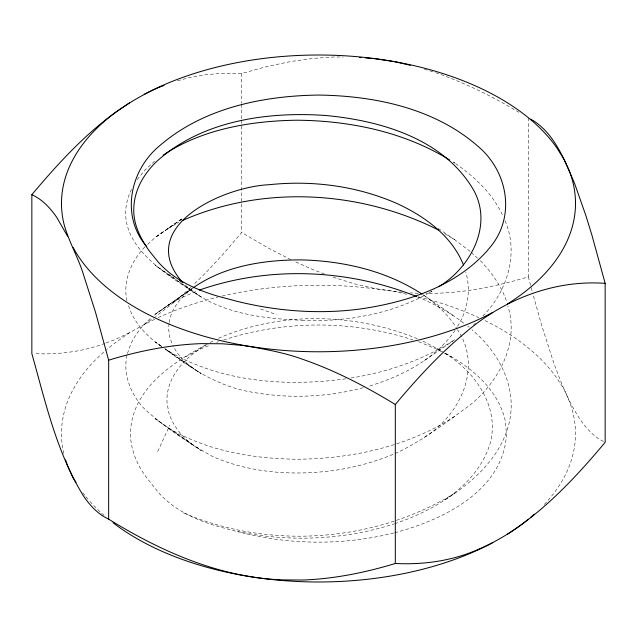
<?xml version="1.0" encoding="UTF-8"?>
<svg xmlns="http://www.w3.org/2000/svg" width="637" height="637" viewBox="0 0 637 637"><rect width="100%" height="100%" fill="white"/><g stroke="black" fill="none" stroke-linecap="round" stroke-linejoin="round"><path stroke-width="0.48" stroke-dasharray="3.19 2.39" d="M126.962 355.374C122.63 375.082 131.254 395.139 144.838 409.265C165.254 427.642 188.536 443.097 212.495 456.442C250.835 473.387 294.159 475.919 335.285 470.289C356.959 466.969 378.251 461.084 398.26 452.087C423.828 439.833 446.306 422.212 469.198 405.697C498.285 382.638 519.696 343.518 507.864 306.055M169.108 323.469L168.582 328.095L169.522 336.416L172.34 344.609M169.211 322.545C171.035 308.627 180.94 297.344 191.562 288.895L153.899 315.379M127.559 353.551C131.238 339.489 140.156 327.275 151.112 317.927M157.745 451.466L169.816 425.19M131.501 189.324C106.857 240.953 165.891 274.109 201.292 297.097C231.613 314.917 267.229 318.699 301.659 320.284M455.057 330.372C434.872 359.698 401.302 376.491 368.019 386.492M457.533 326.399C467.534 310.561 471.213 290.384 465.83 272.278M137.154 179.61L144.838 170.183L154.592 161.265M144.838 246.917C131.254 261.051 122.63 281.1 126.962 300.815M482.942 315.968C507.259 291.507 519.354 252.857 504.822 220.283M241.694 120.21L241.694 232.497L223.006 254.298L205.695 272.899L193.481 284.85M190.766 287.502L173.869 302.519L155.595 316.549M473.371 325.109L475.457 323.182M147.625 244.369L155.293 237.37L181.688 219.04M394.789 523.702C433.893 510.5 475.274 486.851 489.471 445.677C501.184 408.285 475.234 371.124 443.933 352.771M424.505 437.261C459.683 415.459 483.085 367.525 457.533 329.791M445.319 499.647C474.868 480.879 503.397 454.595 510.038 418.66C516.113 384.581 497.688 351.075 471.977 329.791M154.624 319.304A257.006 148.381 0 0 0 144.233 324.552L129.446 332.729L116.189 342.101A257.006 148.381 0 0 0 106.984 349.323M192.302 288.505L155.293 314.105L192.414 288.481M144.233 324.552L154.783 317.115M181.887 218.881L155.293 237.37L181.919 218.985M424.505 360.518L454.794 339.632C423.501 359.937 387.471 372.271 350.74 378.02M207.471 343.956C186.362 356.051 165.286 376.77 167.077 403.038L168.805 412.553C173.885 429.083 186.593 442.006 201.292 450.574L155.293 418.82L191.562 444.029M205.775 344.943C171.568 362.994 131.779 389.756 130.505 432.674L130.41 433.606C130.641 450.813 137.926 467.112 148.724 480.282L157.88 491.875C173.479 509.775 195.233 519.688 217.575 526.345L236.86 531.489L258.749 535.279C303.897 541.37 350.517 537.962 393.937 523.956M301.914 320.292L318.5 320.634L335.524 319.885L352.508 318.03L369.237 315.076C391.102 310.227 412.617 302.838 431.822 291.173M454.794 416.375C408.174 446.545 351.935 458.839 296.922 459.229C252.348 458.744 206.499 450.789 167.802 427.626M454.794 493.118C374.524 542.525 268.583 550.137 182.206 512.299M429.378 292.749L434.402 289.803M167.802 228.564L178.814 222.488M167.802 305.298L182.206 297.368L197.422 290.806M185.502 356.824L201.228 348.71L210.489 344.92M210.099 342.602L214.446 340.381M218.531 338.279C281.371 310.872 355.717 313.078 418.581 339.242M129.446 332.729L114.708 339.736L105.861 343.048M216.668 342.387L218.435 341.663M104.978 343.375C82.34 351.831 57.895 354.737 33.833 353.67M223.635 339.999C284.508 320.061 351.982 320.005 412.887 339.847M177.54 80.795L189.412 77.547L205.695 74.68L223.006 73.287L241.694 73.51L267.222 66.447L290.87 61.502L313.109 58.405L334.337 56.972L343.136 57.027M528.344 117.853L528.344 276.84C495.148 286.785 460.702 293.808 425.914 293.323M363.265 387.686C327.593 397.217 289.811 398.834 253.454 392.376C220.012 387.455 191.243 368.974 164.967 348.805M393.881 532.938C342.841 545.75 288.505 545.097 237.665 531.632M394.829 532.707C442.691 520.158 503.055 490.88 506.495 434.545L505.404 421.455C498.644 389.844 471.913 367.812 444.873 352.946M345.891 378.808C284.739 387.153 218.061 382.096 164.672 348.686M418.095 293.275L410.379 292.877M402.727 292.264L374.97 288.856A257.006 148.381 0 0 0 221.58 296.181M406.701 294.238L395.067 291.65L375.01 288.553L354.873 283.935L332.546 277.023M424.361 69.218L434.482 72.284M260.517 308.985L276.434 314.598M435.7 72.658C464.747 82.834 492.552 96.362 518.868 112.303M324.488 273.982L313.109 269.698L294.987 261.568M417.45 296.858C434.195 303.873 450.335 312.64 464.652 323.851M418.573 341.663L435.772 348.71L443.814 352.858M444.666 353.296L451.498 356.824M290.87 259.721L267.222 247.459L241.694 232.497M422.864 341.026L441.568 351.003M603.589 441.489C593.78 436.871 586.462 428.438 580.323 419.719C568.546 401.971 560.695 382.017 553.489 362.079L541.522 324.854L532.651 293.068M167.802 274.149L173.734 277.413M453.098 162.053L454.794 163.072L453.202 161.973M444.618 233.691L454.794 239.807L470.592 251.766M422.841 294.62L454.794 316.549M437.428 348.582L443.248 352.325M191.562 290.552L201.292 297.097L155.293 265.334L191.562 290.552L184.165 284.07M167.802 350.883L201.292 373.839L164.975 348.765M438.423 228.524L454.794 239.807M161.543 346.48C146.94 336.447 133.659 322.672 128.467 305.37M455.559 163.629C475.202 177.245 493.524 194.492 503.23 216.723M467.685 326.104L469.198 327.227M424.505 295.664C437.117 304.789 449.077 315.45 457.04 328.995M191.562 367.294L183.424 360.168L176.99 352.572L172.802 345.405M471.284 252.411L477.535 258.184M480.322 260.748L481.707 262.03C492.544 273.743 501.932 287.136 506.901 302.416M528.344 276.84L532.397 292.12M241.694 73.51L241.694 103.321M241.694 104.317L241.694 119.223M544.277 504.496A257.006 148.381 0 0 0 569.223 401.007L564.079 389.271L556.921 378.211A257.006 148.381 0 0 0 485.02 320.586M104.086 515.421A257.006 148.381 0 0 1 88.575 499.91M87.914 499.145A257.006 148.381 0 0 1 85.366 496.064M84.745 495.283A257.006 148.381 0 0 1 81.767 491.374M63.819 453.544A257.006 148.381 0 0 1 106.252 349.936M158.199 317.632A257.006 148.381 0 0 1 217.758 297.105M418.278 296.866A257.006 148.381 0 0 1 478.801 317.632M161.75 346.536L155.293 342.077L161.742 346.56"/><path stroke-width="0.96" d="M528.527 519.123A257.006 148.381 0 0 1 520.811 525.119C503.15 537.859 483.817 548.306 463.131 555.201L462.144 555.472C440.597 562.32 417.84 564.589 395.306 563.49C365.208 572.615 334.154 578.906 302.663 580.028L281.689 579.869C219.454 577.337 160.93 551.459 108.656 519.147C98.241 514.393 90.247 505.818 83.837 496.526L83.511 496.008C56.693 452.732 45.474 402.106 31.85 353.646L31.85 194.659C67.355 152.506 106.674 110.472 157.976 87.826M395.306 563.49L395.306 404.503C416.144 379.533 438.192 355.438 463.131 334.481L464.015 333.788C502.545 300.011 553.521 279.595 605.15 283.354L605.15 442.341C576.461 476.619 545.455 509.871 507.554 534.117M163.112 155.125C202.263 128.993 250.62 120.911 296.922 120.21C349.936 120.68 404.2 131.867 449.706 160.014M129.415 102.907L116.189 111.881A257.006 148.381 0 0 0 64.042 224.24C68.892 242.044 78.598 258.041 83.837 275.805L95.478 312.146L108.656 360.16L108.656 519.147M193.178 287.805C224.542 265.796 264.18 259.8 301.715 259.896C343.717 261.003 386.532 270.86 422.005 294.095M438.694 286.761C471.858 266.752 494.758 222.202 471.372 186.402C440.868 138.125 380.018 120.64 326.168 115.528C267.604 111.324 202.582 120.497 157.315 160.89C144.408 172.882 134.59 189.372 133.842 207.288C132.767 223.197 140.116 237.88 148.97 250.524L157.88 261.656C173.479 279.555 195.233 289.469 217.575 296.125L236.86 301.269C277.103 311.238 319.057 314.479 360.247 308.993C406.788 302.264 455.495 286.626 487.544 250.389L488.221 249.441C516.488 218.308 508.573 171.6 477.36 145.762C433.988 108.155 374.524 95.797 318.5 95.064C262.476 95.797 203.012 108.155 159.64 145.762C129.884 170.19 120.345 216.15 146.749 246.607M182.206 220.625C263.009 184.794 360.311 190.455 438.678 230.124M158.836 87.42L164.139 85.438M199.246 290.114C269.117 265.597 348.057 269.061 416.55 296.508M108.656 360.16C138.755 351.035 169.808 344.736 201.3 343.622L222.273 343.773L242.028 345.358L262.03 348.144A257.006 148.381 0 0 0 492.767 312.448M359.658 57.473L361.569 57.633M365.399 57.935L374.962 58.7L394.956 61.725L410.347 65.3M533.018 120.401C555.05 134.558 564.876 160.715 574.709 183.798L586.016 215.967L591.972 235.34L605.15 283.354M530.677 119.127L532.237 119.979M31.85 194.659C42.265 199.413 50.259 207.988 56.677 217.281L67.586 236.231M179.658 280.678L182.206 282.08M395.306 404.503C365.949 386.548 335.253 370.559 302.663 359.3C276.776 349.737 249.218 347.348 222.544 341.042A257.006 148.381 0 0 1 73.136 247.53M182.843 282.732C133.555 227.059 223.683 186.617 268.981 184.73C312.759 180.032 357.962 186.084 398.26 204.103C425.412 216.891 452.111 236.239 463.497 265.048M75.994 482.488L72.936 477.599L67.777 466.212A257.006 148.381 0 0 1 65.563 459.906M534.419 514.091A257.006 148.381 0 0 1 530.74 517.284M492.759 542.668A257.006 148.381 0 0 1 113.036 522.746M507.402 304A257.006 148.381 0 0 0 569.223 170.788L564.056 159.369L556.921 147.991A257.006 148.381 0 0 0 144.233 94.332"/></g></svg>
